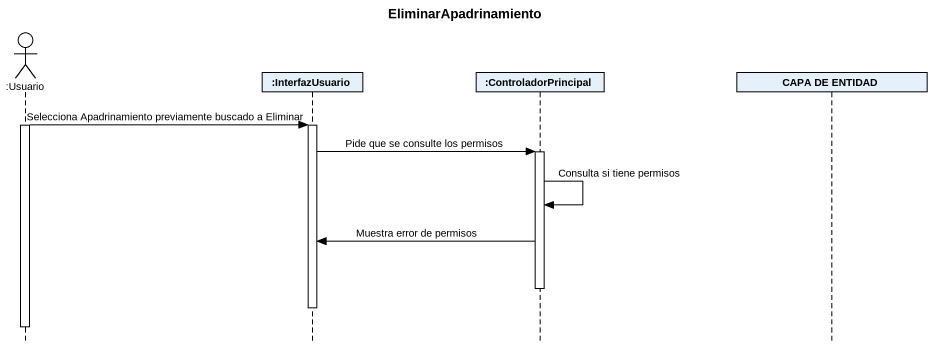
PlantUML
@startuml
title EliminarApadrinamiento
hide footbox
actor ":Usuario" as Usuario
participant ":InterfazUsuario" as InterfazUsuario
participant ":ControladorPrincipal" as ControladorPrincipal
participant "CAPA DE ENTIDAD" as CAPA_DE_ENTIDAD

activate Usuario
Usuario -> InterfazUsuario : Selecciona Apadrinamiento previamente buscado a Eliminar
activate InterfazUsuario
InterfazUsuario -> ControladorPrincipal : Pide que se consulte los permisos
activate ControladorPrincipal
ControladorPrincipal -> ControladorPrincipal : Consulta si tiene permisos
ControladorPrincipal -> InterfazUsuario : Muestra error de permisos
deactivate ControladorPrincipal
deactivate InterfazUsuario
deactivate Usuario
@enduml
